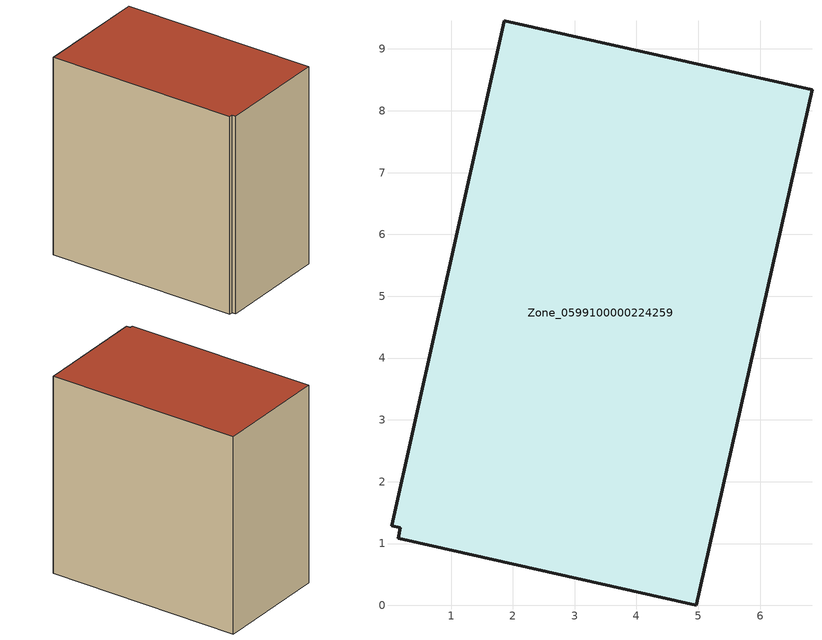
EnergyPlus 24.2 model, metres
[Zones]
Zone_0599100000224259
 floor ground (C_G): 0.18,1.25 0.04,1.29 1.86,9.46 6.84,8.34 4.97,0 0.14,1.09 z0
 wall outside (C_F): 4.97,0 6.84,8.34 1.86,9.46 0.04,1.29 0.18,1.25 0.14,1.09 4.97,0 z0:8.73
 roof outside (C_R): 0.18,1.25 0.14,1.09 4.97,0 6.84,8.34 1.86,9.46 0.04,1.29 z8.73
[BUILDING]
Pand.0599100000224259: North Axis=0; Terrain=City; Loads Convergence Tolerance Value=0.04; Temperature Convergence Tolerance Value=0.4; Solar Distribution=FullExterior; Maximum Number of Warmup Days=25; Minimum Number of Warmup Days=1
[Site:Location]
Rotterdam.The.Hague.AP_ZH_NLD Design_Conditions: Latitude=51.96; Longitude=4.45; Time Zone=1; Elevation=-4.5
[SITE:GROUNDTEMPERATURE:BUILDINGSURFACE]
18, 18, 18, 18, 18, 18, 18, 18, 18, 18, 18, 18
[MATERIAL] Thermal Absorptance=0.9; Solar Absorptance=0.7; Visible Absorptance=0.7
Name | Roughness | Thickness | Conductivity | Density | Specific Heat
G.TI.1975-1991 | MediumSmooth | 0.15 | 0.288461 | 540 | 1210
F.TI.1975-1991 | Rough | 0.3 | 0.230769 | 1920 | 840
R.TI.1975-1991 | MediumRough | 0.2 | 0.153846 | 1500 | 1000
[CONSTRUCTION]
C_G: G.TI.1975-1991
C_F: F.TI.1975-1991
C_R: R.TI.1975-1991
[ZONE]
Zone_0599100000224259: Type=1; Multiplier=1; Ceiling Height=Autocalculate; Volume=Autocalculate; Floor Area=autocalculate; Part of Total Floor Area=Yes
[ZONEINFILTRATION:DESIGNFLOWRATE]
Infil_Zone_0599100000224259: Zone or ZoneList or Space or SpaceList=Zone_0599100000224259; Schedule=AlwaysOn; Design Flow Rate Calculation Method=Flow/Area; Flow Rate per Floor Area=0.003; Constant Term Coefficient=1; Temperature Term Coefficient=0; Velocity Term Coefficient=0; Velocity Squared Term Coefficient=0
[HVACTEMPLATE:ZONE:IDEALLOADSAIRSYSTEM]
Zone_0599100000224259: Maximum Heating Supply Air Temperature=50; Minimum Cooling Supply Air Temperature=13; Maximum Heating Supply Air Humidity Ratio=0.0156; Minimum Cooling Supply Air Humidity Ratio=0.0077; Heating Limit=NoLimit; Cooling Limit=NoLimit; Dehumidification Control Type=ConstantSensibleHeatRatio; Cooling Sensible Heat Ratio=0.7; Dehumidification Setpoint=60; Humidification Control Type=None; Humidification Setpoint=30; Outdoor Air Method=None; Outdoor Air Flow Rate per Person=0.00944; Outdoor Air Flow Rate per Zone Floor Area=0; Outdoor Air Flow Rate per Zone=0; Demand Controlled Ventilation Type=None; Outdoor Air Economizer Type=NoEconomizer; Heat Recovery Type=None; Sensible Heat Recovery Effectiveness=0.7; Latent Heat Recovery Effectiveness=0.65
[ZONECONTROL:THERMOSTAT]
ThermostatControl_Zone_0599100000224259: Zone or ZoneList=Zone_0599100000224259; Control Type Schedule=DualSetpointControlType; Control 1=Thermostat_Zone_0599100000224259; Temperature Difference Between Cutout And Setpoint=0
[THERMOSTATSETPOINT:DUALSETPOINT]
Thermostat_Zone_0599100000224259: Heating Setpoint Temperature Schedule=HeatingSetpoint_Zone_0599100000224259; Cooling Setpoint Temperature Schedule=CoolingSetpoint_Zone_0599100000224259
[SCHEDULE:COMPACT]
HeatingSetpoint_Zone_0599100000224259: Through: 12/31, For: AllDays, Until: 24:00, 21
CoolingSetpoint_Zone_0599100000224259: Through: 12/31, For: AllDays, Until: 24:00, 24
DualSetpointControlType: Through: 12/31, For: AllDays, Until: 24:00, 4
AlwaysOn: Through: 12/31, For: AllDays, Until: 24:00, 1
